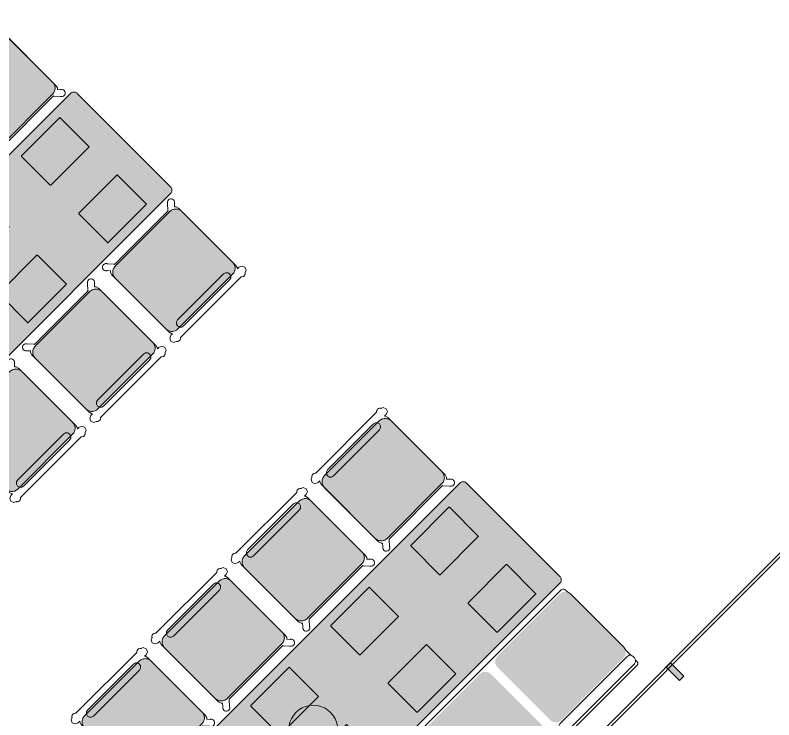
# Model space of a CAD drawing. Extents: x 2172.2 to 2210.6, y 415.3 to 458.1.
# Drawn here: x 2201.584 to 2205.608, y 423.022 to 426.756 of the extents above; entities that cross this region are included whole.
import ezdxf

# ---------------------------------------------------------------- set-up
doc = ezdxf.new("R2010")
doc.units = 0
for name, color, linetype, lineweight in [('AYAA_B2_BANQUETTES', 7, 'Continuous', 18), ('AYAA_B2_CHAIRS', 7, 'Continuous', 18), ('AYAA_B2_FINE_DETAIL', 8, 'Continuous', 9), ('AYAA_B2_GLAZING', 4, 'Continuous', 13), ('AYAA_B2_TABLES', 7, 'Continuous', 18), ('AYAA_B2_WALLS', 7, 'Continuous', 30)]:
    doc.layers.add(name, color=color, linetype=linetype, lineweight=lineweight)

# ---------------------------------------------------------------- blocks, each defined once
blk = doc.blocks.new('AYAA_B2_ARCHITECTURE')
at = {"layer": 'AYAA_B2_WALLS', "true_color": 0xe4e1d8}
blk.add_hatch(color=256, dxfattribs=at).paths.add_polyline_path([(15.131212, -10.746685), (15.107171, -10.770726), (15.03646, -10.700016), (15.060502, -10.675974)])
at = {"layer": 'AYAA_B2_GLAZING', "linetype": 'Continuous', "lineweight": -2}
blk.add_lwpolyline([(12.167234, -13.590454), (12.156629, -13.579848), (15.985397, -9.751079), (15.996004, -9.761685)], close=True, dxfattribs=at)
at = {"layer": 'AYAA_B2_WALLS', "linetype": 'Continuous', "lineweight": -2}
blk.add_lwpolyline([(15.131212, -10.746685), (15.107171, -10.770726), (15.03646, -10.700016), (15.060502, -10.675974)], close=True, dxfattribs=at)
blk = doc.blocks.new('AYAA_B2_DINING_5')
at = {"true_color": 0xefe8d6}
blk.add_hatch(color=256, dxfattribs=at).paths.add_polyline_path([(-1.5, -0.35), (-1.5, 0.35), (-1.499692, 0.353911), (-1.498776, 0.357725), (-1.497275, 0.36135), (-1.495225, 0.364695), (-1.492678, 0.367678), (-1.489695, 0.370225), (-1.48635, 0.372275), (-1.482725, 0.373776), (-1.478911, 0.374692), (-1.475, 0.375), (1.475, 0.375), (1.478911, 0.374692), (1.482725, 0.373776), (1.48635, 0.372275), (1.489695, 0.370225), (1.492678, 0.367678), (1.495225, 0.364695), (1.497275, 0.36135), (1.498776, 0.357725), (1.499692, 0.353911), (1.5, 0.35), (1.5, -0.35), (1.499692, -0.353911), (1.498776, -0.357725), (1.497275, -0.36135), (1.495225, -0.364695), (1.492678, -0.367678), (1.489695, -0.370225), (1.48635, -0.372275), (1.482725, -0.373776), (1.478911, -0.374692), (1.475, -0.375), (-1.475, -0.375), (-1.478911, -0.374692), (-1.482725, -0.373776), (-1.48635, -0.372275), (-1.489695, -0.370225), (-1.492678, -0.367678), (-1.495225, -0.364695), (-1.497275, -0.36135), (-1.498776, -0.357725), (-1.499692, -0.353911)])
at = {"color": 0, "linetype": 'Continuous', "lineweight": -2}
blk.add_lwpolyline([(-1.5, 0.35), (-1.499692, 0.353911), (-1.498776, 0.357725), (-1.497275, 0.36135), (-1.495225, 0.364695), (-1.492678, 0.367678), (-1.489695, 0.370225), (-1.48635, 0.372275), (-1.482725, 0.373776), (-1.478911, 0.374692), (-1.475, 0.375), (1.475, 0.375), (1.478911, 0.374692), (1.482725, 0.373776), (1.48635, 0.372275), (1.489695, 0.370225), (1.492678, 0.367678), (1.495225, 0.364695), (1.497275, 0.36135), (1.498776, 0.357725), (1.499692, 0.353911), (1.5, 0.35), (1.5, -0.35), (1.499692, -0.353911), (1.498776, -0.357725), (1.497275, -0.36135), (1.495225, -0.364695), (1.492678, -0.367678), (1.489695, -0.370225), (1.48635, -0.372275), (1.482725, -0.373776), (1.478911, -0.374692), (1.475, -0.375), (-1.475, -0.375), (-1.478911, -0.374692), (-1.482725, -0.373776), (-1.48635, -0.372275), (-1.489695, -0.370225), (-1.492678, -0.367678), (-1.495225, -0.364695), (-1.497275, -0.36135), (-1.498776, -0.357725), (-1.499692, -0.353911), (-1.5, -0.35)], close=True, dxfattribs=at)
at = {"layer": 'AYAA_B2_FINE_DETAIL', "linetype": 'Continuous', "lineweight": -2}
for points in [[(-1.057, 0.325), (-1.056001, 0.324733), (-1.055267, 0.323999), (-1.055, 0.323), (-1.055, 0.107), (-1.055267, 0.106001), (-1.056001, 0.105267), (-1.057, 0.105), (-1.343, 0.105), (-1.343999, 0.105267), (-1.344733, 0.106001), (-1.345, 0.107), (-1.345, 0.323), (-1.344733, 0.323999), (-1.343999, 0.324733), (-1.343, 0.325)], [(-0.745, 0.107), (-0.745, 0.323), (-0.744733, 0.323999), (-0.743999, 0.324733), (-0.743, 0.325), (-0.457, 0.325), (-0.456001, 0.324733), (-0.455267, 0.323999), (-0.455, 0.323), (-0.455, 0.107), (-0.455267, 0.106001), (-0.456001, 0.105267), (-0.457, 0.105), (-0.743, 0.105), (-0.743999, 0.105267), (-0.744733, 0.106001)], [(-0.145, 0.107), (-0.145, 0.323), (-0.144733, 0.323999), (-0.143999, 0.324733), (-0.143, 0.325), (0.143, 0.325), (0.143999, 0.324733), (0.144733, 0.323999), (0.145, 0.323), (0.145, 0.107), (0.144733, 0.106001), (0.143999, 0.105267), (0.143, 0.105), (-0.143, 0.105), (-0.143999, 0.105267), (-0.144733, 0.106001)], [(0.455267, 0.323999), (0.456001, 0.324733), (0.457, 0.325), (0.743, 0.325), (0.743999, 0.324733), (0.744733, 0.323999), (0.745, 0.323), (0.745, 0.107), (0.744733, 0.106001), (0.743999, 0.105267), (0.743, 0.105), (0.457, 0.105), (0.456001, 0.105267), (0.455267, 0.106001), (0.455, 0.107), (0.455, 0.323)], [(1.057, 0.325), (1.343, 0.325), (1.343999, 0.324733), (1.344733, 0.323999), (1.345, 0.323), (1.345, 0.107), (1.344733, 0.106001), (1.343999, 0.105267), (1.343, 0.105), (1.057, 0.105), (1.056001, 0.105267), (1.055267, 0.106001), (1.055, 0.107), (1.055, 0.323), (1.055267, 0.323999), (1.056001, 0.324733)], [(-0.123637, 0.040172), (-0.115831, 0.059019), (-0.105172, 0.076412), (-0.091924, 0.091924), (-0.076412, 0.105172), (-0.059019, 0.115831), (-0.040172, 0.123637), (-0.020336, 0.128399), (0, 0.13), (0.020336, 0.128399), (0.040172, 0.123637), (0.059019, 0.115831), (0.076412, 0.105172), (0.091924, 0.091924), (0.105172, 0.076412), (0.115831, 0.059019), (0.123637, 0.040172), (0.128399, 0.020336), (0.13, 0), (0.128399, -0.020336), (0.123637, -0.040172), (0.115831, -0.059019), (0.105172, -0.076412), (0.091924, -0.091924), (0.076412, -0.105172), (0.059019, -0.115831), (0.040172, -0.123637), (0.020336, -0.128399), (0, -0.13), (-0.020336, -0.128399), (-0.040172, -0.123637), (-0.059019, -0.115831), (-0.076412, -0.105172), (-0.091924, -0.091924), (-0.105172, -0.076412), (-0.115831, -0.059019), (-0.123637, -0.040172), (-0.128399, -0.020336), (-0.13, 0), (-0.128399, 0.020336)], [(-1.056001, -0.105267), (-1.055267, -0.106001), (-1.055, -0.107), (-1.055, -0.323), (-1.055267, -0.323999), (-1.056001, -0.324733), (-1.057, -0.325), (-1.343, -0.325), (-1.343999, -0.324733), (-1.344733, -0.323999), (-1.345, -0.323), (-1.345, -0.107), (-1.344733, -0.106001), (-1.343999, -0.105267), (-1.343, -0.105), (-1.057, -0.105)], [(-0.744733, -0.106001), (-0.743999, -0.105267), (-0.743, -0.105), (-0.457, -0.105), (-0.456001, -0.105267), (-0.455267, -0.106001), (-0.455, -0.107), (-0.455, -0.323), (-0.455267, -0.323999), (-0.456001, -0.324733), (-0.457, -0.325), (-0.743, -0.325), (-0.743999, -0.324733), (-0.744733, -0.323999), (-0.745, -0.323), (-0.745, -0.107)], [(-0.144733, -0.106001), (-0.143999, -0.105267), (-0.143, -0.105), (0.143, -0.105), (0.143999, -0.105267), (0.144733, -0.106001), (0.145, -0.107), (0.145, -0.323), (0.144733, -0.323999), (0.143999, -0.324733), (0.143, -0.325), (-0.143, -0.325), (-0.143999, -0.324733), (-0.144733, -0.323999), (-0.145, -0.323), (-0.145, -0.107)], [(0.457, -0.105), (0.743, -0.105), (0.743999, -0.105267), (0.744733, -0.106001), (0.745, -0.107), (0.745, -0.323), (0.744733, -0.323999), (0.743999, -0.324733), (0.743, -0.325), (0.457, -0.325), (0.456001, -0.324733), (0.455267, -0.323999), (0.455, -0.323), (0.455, -0.107), (0.455267, -0.106001), (0.456001, -0.105267)], [(1.055267, -0.106001), (1.056001, -0.105267), (1.057, -0.105), (1.343, -0.105), (1.343999, -0.105267), (1.344733, -0.106001), (1.345, -0.107), (1.345, -0.323), (1.344733, -0.323999), (1.343999, -0.324733), (1.343, -0.325), (1.057, -0.325), (1.056001, -0.324733), (1.055267, -0.323999), (1.055, -0.323), (1.055, -0.107)]]:
    blk.add_lwpolyline(points, close=True, dxfattribs=at)
blk = doc.blocks.new('AYAA_B2_CHAIR_OLIVE')
at = {"true_color": 0xd7dec3}
blk.add_hatch(color=256, dxfattribs=at).paths.add_polyline_path([(-0.247475, -0.204863), (-0.248872, -0.200013), (-0.249717, -0.195038), (-0.25, -0.19), (-0.25, 0.19), (-0.249717, 0.195038), (-0.248872, 0.200013), (-0.247475, 0.204863), (-0.245544, 0.209525), (-0.243103, 0.213941), (-0.240182, 0.218057), (-0.23682, 0.22182), (-0.233057, 0.225182), (-0.228941, 0.228103), (-0.224525, 0.230544), (-0.219863, 0.232475), (-0.215013, 0.233872), (-0.210038, 0.234717), (-0.205, 0.235), (0.205, 0.235), (0.210038, 0.234717), (0.215013, 0.233872), (0.219863, 0.232475), (0.224525, 0.230544), (0.228941, 0.228103), (0.233057, 0.225182), (0.23682, 0.22182), (0.240182, 0.218057), (0.243103, 0.213941), (0.245544, 0.209525), (0.247475, 0.204863), (0.248872, 0.200013), (0.249717, 0.195038), (0.25, 0.19), (0.25, -0.19), (0.249717, -0.195038), (0.248872, -0.200013), (0.247475, -0.204863), (0.245544, -0.209525), (0.243103, -0.213941), (0.240182, -0.218057), (0.23682, -0.22182), (0.233057, -0.225182), (0.228941, -0.228103), (0.224525, -0.230544), (0.219863, -0.232475), (0.215013, -0.233872), (0.210038, -0.234717), (0.205, -0.235), (-0.205, -0.235), (-0.210038, -0.234717), (-0.215013, -0.233872), (-0.219863, -0.232475), (-0.224525, -0.230544), (-0.228941, -0.228103), (-0.233057, -0.225182), (-0.23682, -0.22182), (-0.240182, -0.218057), (-0.243103, -0.213941), (-0.245544, -0.209525)])
at = {"color": 0, "linetype": 'Continuous', "lineweight": -2}
for points in [[(-0.255, -0.233), (-0.242972, -0.233), (-0.245992, -0.22998), (-0.25, -0.215), (-0.25, 0.215), (-0.245992, 0.22998), (-0.240149, 0.235823), (-0.252556, 0.249383), (-0.254118, 0.250179), (-0.258321, 0.254382), (-0.26102, 0.259679), (-0.26195, 0.26555), (-0.26102, 0.271421), (-0.258321, 0.276718), (-0.254118, 0.280921), (-0.248821, 0.28362), (-0.24295, 0.28455), (-0.237079, 0.28362), (-0.231782, 0.280921), (-0.227579, 0.276718), (-0.22608, 0.273776), (-0.20172, 0.24715), (-0.200943, 0.245), (0.200943, 0.245), (0.20172, 0.24715), (0.22608, 0.273776), (0.227579, 0.276718), (0.231782, 0.280921), (0.237079, 0.28362), (0.24295, 0.28455), (0.248821, 0.28362), (0.254118, 0.280921), (0.258321, 0.276718), (0.26102, 0.271421), (0.26195, 0.26555), (0.26102, 0.259679), (0.258321, 0.254382), (0.254118, 0.250179), (0.252556, 0.249383), (0.240149, 0.235823), (0.245992, 0.22998), (0.25, 0.215), (0.25, -0.215), (0.245992, -0.22998), (0.242972, -0.233), (0.255, -0.233), (0.270556, -0.239444), (0.277, -0.255), (0.270556, -0.270556), (0.259027, -0.275332), (0.258321, -0.276718), (0.254118, -0.280921), (0.248821, -0.28362), (0.24295, -0.28455), (0.237079, -0.28362), (0.231782, -0.280921), (0.227861, -0.277), (-0.227861, -0.277), (-0.231782, -0.280921), (-0.237079, -0.28362), (-0.24295, -0.28455), (-0.248821, -0.28362), (-0.254118, -0.280921), (-0.258321, -0.276718), (-0.259027, -0.275332), (-0.270556, -0.270556), (-0.277, -0.255), (-0.270556, -0.239444)], [(-0.247475, -0.204863), (-0.248872, -0.200013), (-0.249717, -0.195038), (-0.25, -0.19), (-0.25, 0.19), (-0.249717, 0.195038), (-0.248872, 0.200013), (-0.247475, 0.204863), (-0.245544, 0.209525), (-0.243103, 0.213941), (-0.240182, 0.218057), (-0.23682, 0.22182), (-0.233057, 0.225182), (-0.228941, 0.228103), (-0.224525, 0.230544), (-0.219863, 0.232475), (-0.215013, 0.233872), (-0.210038, 0.234717), (-0.205, 0.235), (0.205, 0.235), (0.210038, 0.234717), (0.215013, 0.233872), (0.219863, 0.232475), (0.224525, 0.230544), (0.228941, 0.228103), (0.233057, 0.225182), (0.23682, 0.22182), (0.240182, 0.218057), (0.243103, 0.213941), (0.245544, 0.209525), (0.247475, 0.204863), (0.248872, 0.200013), (0.249717, 0.195038), (0.25, 0.19), (0.25, -0.19), (0.249717, -0.195038), (0.248872, -0.200013), (0.247475, -0.204863), (0.245544, -0.209525), (0.243103, -0.213941), (0.240182, -0.218057), (0.23682, -0.22182), (0.233057, -0.225182), (0.228941, -0.228103), (0.224525, -0.230544), (0.219863, -0.232475), (0.215013, -0.233872), (0.210038, -0.234717), (0.205, -0.235), (-0.205, -0.235), (-0.210038, -0.234717), (-0.215013, -0.233872), (-0.219863, -0.232475), (-0.224525, -0.230544), (-0.228941, -0.228103), (-0.233057, -0.225182), (-0.23682, -0.22182), (-0.240182, -0.218057), (-0.243103, -0.213941), (-0.245544, -0.209525)], [(-0.183735, -0.203506), (-0.1725, -0.2005), (0.1725, -0.2005), (0.183735, -0.203506), (0.191994, -0.211765), (0.195, -0.223), (0.191994, -0.234235), (0.183735, -0.242494), (0.1725, -0.2455), (-0.1725, -0.2455), (-0.183735, -0.242494), (-0.191994, -0.234235), (-0.195, -0.223), (-0.191994, -0.211765)]]:
    blk.add_lwpolyline(points, close=True, dxfattribs=at)
blk = doc.blocks.new('AYAA_B2_PERIMETER_BENCH_5')
at = {"true_color": 0xe8ddc8}
for points in [[(-1.475, 0.22), (-1.469656, 0.239974), (-1.454974, 0.254656), (-1.435, 0.26), (-0.965, 0.26), (-0.945026, 0.254656), (-0.930344, 0.239974), (-0.925, 0.22), (-0.925, -0.18), (-0.930344, -0.199974), (-0.945026, -0.214656), (-0.965, -0.22), (-1.435, -0.22), (-1.454974, -0.214656), (-1.469656, -0.199974), (-1.475, -0.18)], [(-0.869656, 0.239974), (-0.854974, 0.254656), (-0.835, 0.26), (-0.365, 0.26), (-0.345026, 0.254656), (-0.330344, 0.239974), (-0.325, 0.22), (-0.325, -0.18), (-0.330344, -0.199974), (-0.345026, -0.214656), (-0.365, -0.22), (-0.835, -0.22), (-0.854974, -0.214656), (-0.869656, -0.199974), (-0.875, -0.18), (-0.875, 0.22)], [(-0.269656, 0.239974), (-0.254974, 0.254656), (-0.235, 0.26), (0.235, 0.26), (0.254974, 0.254656), (0.269656, 0.239974), (0.275, 0.22), (0.275, -0.18), (0.269656, -0.199974), (0.254974, -0.214656), (0.235, -0.22), (-0.235, -0.22), (-0.254974, -0.214656), (-0.269656, -0.199974), (-0.275, -0.18), (-0.275, 0.22)], [(0.345026, 0.254656), (0.365, 0.26), (0.835, 0.26), (0.854974, 0.254656), (0.869656, 0.239974), (0.875, 0.22), (0.875, -0.18), (0.869656, -0.199974), (0.854974, -0.214656), (0.835, -0.22), (0.365, -0.22), (0.345026, -0.214656), (0.330344, -0.199974), (0.325, -0.18), (0.325, 0.22), (0.330344, 0.239974)], [(0.965, 0.26), (1.435, 0.26), (1.454974, 0.254656), (1.469656, 0.239974), (1.475, 0.22), (1.475, -0.18), (1.469656, -0.199974), (1.454974, -0.214656), (1.435, -0.22), (0.965, -0.22), (0.945026, -0.214656), (0.930344, -0.199974), (0.925, -0.18), (0.925, 0.22), (0.930344, 0.239974), (0.945026, 0.254656)]]:
    blk.add_hatch(color=256, dxfattribs=at).paths.add_polyline_path(points)
at = {"color": 0, "linetype": 'Continuous', "lineweight": -2}
for points in [[(-1.472061, -0.271486), (-1.475, -0.2605), (-1.475, -0.2495), (-1.472061, -0.238514), (-1.47, -0.236453), (-1.47, -0.198688), (-1.475, -0.18), (-1.475, 0.22), (-1.47, 0.238688), (-1.47, 0.255), (-1.467996, 0.26249), (-1.46249, 0.267996), (-1.455, 0.27), (1.455, 0.27), (1.46249, 0.267996), (1.467996, 0.26249), (1.47, 0.255), (1.47, 0.238688), (1.475, 0.22), (1.475, -0.18), (1.47, -0.198688), (1.47, -0.236453), (1.472061, -0.238514), (1.475, -0.2495), (1.475, -0.2605), (1.472061, -0.271486), (1.469799, -0.273748), (1.47, -0.2745), (1.47, -0.2855), (1.468397, -0.291492), (1.463992, -0.295897), (1.458, -0.2975), (-1.458, -0.2975), (-1.463992, -0.295897), (-1.468397, -0.291492), (-1.47, -0.2855), (-1.47, -0.2745), (-1.469799, -0.273748)], [(-1.463986, -0.230439), (-1.453, -0.2275), (-0.947, -0.2275), (-0.936014, -0.230439), (-0.927939, -0.238514), (-0.925, -0.2495), (-0.925, -0.2605), (-0.927939, -0.271486), (-0.936014, -0.279561), (-0.947, -0.2825), (-1.453, -0.2825), (-1.463986, -0.279561), (-1.472061, -0.271486), (-1.475, -0.2605), (-1.475, -0.2495), (-1.472061, -0.238514)], [(-0.872061, -0.238514), (-0.863985, -0.230439), (-0.853, -0.2275), (-0.347, -0.2275), (-0.336014, -0.230439), (-0.327939, -0.238514), (-0.325, -0.2495), (-0.325, -0.2605), (-0.327939, -0.271486), (-0.336014, -0.279561), (-0.347, -0.2825), (-0.853, -0.2825), (-0.863985, -0.279561), (-0.872061, -0.271486), (-0.875, -0.2605), (-0.875, -0.2495)], [(-0.272061, -0.238514), (-0.263986, -0.230439), (-0.253, -0.2275), (0.253, -0.2275), (0.263986, -0.230439), (0.272061, -0.238514), (0.275, -0.2495), (0.275, -0.2605), (0.272061, -0.271486), (0.263986, -0.279561), (0.253, -0.2825), (-0.253, -0.2825), (-0.263986, -0.279561), (-0.272061, -0.271486), (-0.275, -0.2605), (-0.275, -0.2495)], [(0.325, -0.2495), (0.327939, -0.238514), (0.336014, -0.230439), (0.347, -0.2275), (0.853, -0.2275), (0.863985, -0.230439), (0.872061, -0.238514), (0.875, -0.2495), (0.875, -0.2605), (0.872061, -0.271486), (0.863985, -0.279561), (0.853, -0.2825), (0.347, -0.2825), (0.336014, -0.279561), (0.327939, -0.271486), (0.325, -0.2605)], [(0.925, -0.2495), (0.927939, -0.238514), (0.936014, -0.230439), (0.947, -0.2275), (1.453, -0.2275), (1.463986, -0.230439), (1.472061, -0.238514), (1.475, -0.2495), (1.475, -0.2605), (1.472061, -0.271486), (1.463986, -0.279561), (1.453, -0.2825), (0.947, -0.2825), (0.936014, -0.279561), (0.927939, -0.271486), (0.925, -0.2605)]]:
    blk.add_lwpolyline(points, close=True, dxfattribs=at)

msp = doc.modelspace()

# ---------------------------------------------------------------- block references
at = {"layer": 'AYAA_B2_BANQUETTES', "linetype": 'Continuous', "xscale": 0.999999898592032, "yscale": -0.9999998985920319, "rotation": -135}
msp.add_blockref('AYAA_B2_PERIMETER_BENCH_5', (2203.6422, 422.4913), dxfattribs=at)
at = {"layer": 'AYAA_B2_CHAIRS', "linetype": 'Continuous'}
for p, xscale, yscale, rotation in [((2201.4714, 426.3592), 0.9999999407388813, -0.9999999407388812, 44.99999758516332), ((2202.426, 425.4046), 0.999999898592032, -0.9999998985920319, -135), ((2202.0017, 424.9803), 0.999999898592032, -0.9999998985920319, -135), ((2201.5774, 424.5561), 0.999999898592032, -0.9999998985920319, -135), ((2203.5361, 424.2945), 0.9999999407388813, -0.9999999407388812, 44.99999758516332), ((2203.1119, 423.8702), 0.9999999407388813, -0.9999999407388812, 44.99999758516332), ((2202.6876, 423.4459), 0.9999999407388813, -0.9999999407388812, 44.99999758516332), ((2202.2633, 423.0217), 0.9999999407388813, -0.9999999407388812, 44.99999758516332)]:
    msp.add_blockref('AYAA_B2_CHAIR_OLIVE', p, dxfattribs=dict(at, xscale=xscale, yscale=yscale, rotation=rotation))
at = {"layer": 'AYAA_B2_TABLES', "linetype": 'Continuous', "xscale": 0.9999999407388813, "yscale": -0.9999999407388812, "rotation": 44.99999758516332}
for p in [(2201.1001, 425.0334), (2203.1649, 422.9686)]:
    msp.add_blockref('AYAA_B2_DINING_5', p, dxfattribs=at)
at = {"layer": 'AYAA_B2_WALLS'}
msp.add_blockref('AYAA_B2_ARCHITECTURE', (2190, 434), dxfattribs=at)

doc.saveas('drawing.dxf')
